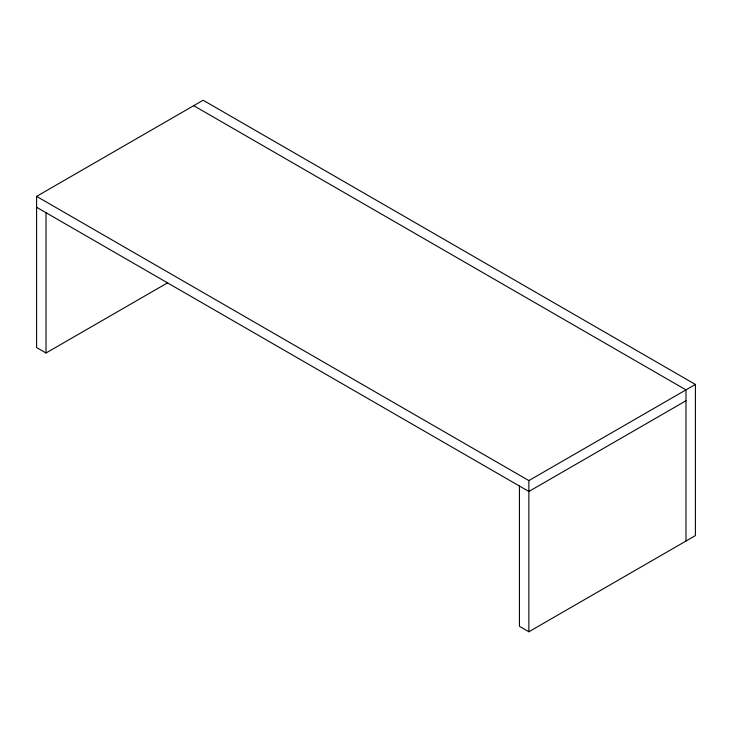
<?xml version="1.0" encoding="UTF-8"?>
<svg xmlns="http://www.w3.org/2000/svg" width="732" height="732" viewBox="0 0 732 732"><rect width="100%" height="100%" fill="white"/><g stroke="black" fill="none" stroke-linecap="round" stroke-linejoin="round"><path stroke-width="1.1" d="M167.564 282.836L46.024 352.998L36.6 347.554L36.6 196.377L203.13 100.238L695.4 384.446L695.4 535.623L528.87 631.762L519.436 626.327L519.436 486.03M36.6 196.377L528.87 480.585L695.4 384.446M685.976 400.77L528.87 491.474L36.6 207.266M193.706 105.673L685.976 389.882L685.976 541.058M528.87 480.585L528.87 631.762M46.024 212.71L46.024 352.998"/></g></svg>
